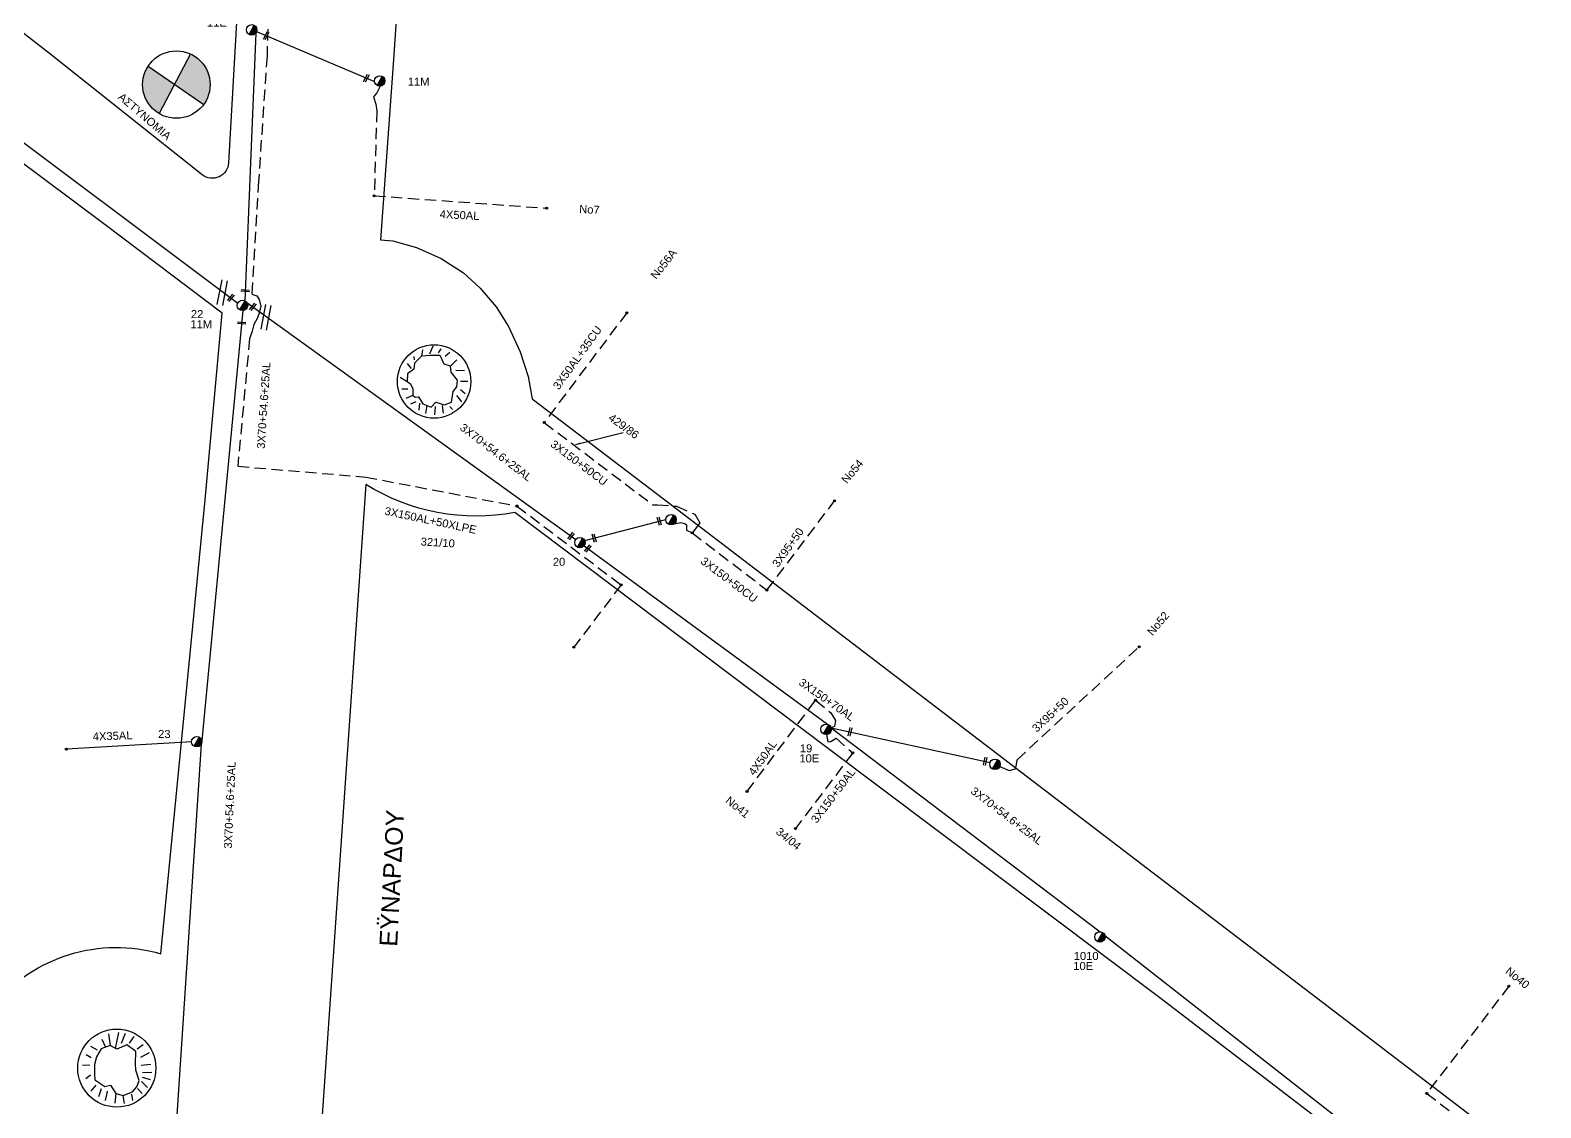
# Model space of a CAD drawing. Header units: millimetres. Extents: x 912 to 3023, y 735 to 1796.
# Drawn here: x 1885.6 to 2225.4, y 1032.7 to 1275.1 of the extents above; entities that cross this region are included whole.
import ezdxf

# ---------------------------------------------------------------- set-up
doc = ezdxf.new("R2010")
doc.units = ezdxf.units.MM
doc.linetypes.add('DASHED', pattern=[19.05, 12.7, -6.35])
for name, color, linetype in [('Άγνωστα', 7, 'Continuous'), ('Γυμνά εναέρια ΧΤ (3Φ)   4x35AL', 7, 'Continuous'), ('Επιγραφές - Σχήματα', 7, 'Continuous'), ('Καλώδια ΧΤ   3x150+50AL', 7, 'DASHED'), ('Καλώδια ΧΤ   3x150+50CU', 7, 'DASHED'), ('Καλώδια ΧΤ   3x150AL+50XLPE', 7, 'DASHED'), ('Μηχανική τομή', 7, 'Continuous'), ('Στύλος ΦΜ', 7, 'Continuous'), ('Στύλος ΦΜ @ 1', 7, 'Continuous'), ('Συνδέσεις', 7, 'Continuous'), ('Συνεστραμμένα ΧΤ   3x70+54.6+25 AL', 7, 'SYN_LINE'), ('Τομή', 7, 'Continuous'), ('Υπόβαθρο ΔΕΗ', 7, 'Continuous'), ('Υπόγεια καλώδια Δικτύου ΧΤ και Παρ. ΧΤ - 3X150+70 AL', 7, 'DASHED'), ('Υπόγεια καλώδια Παροχών ΧΤ   4x50AL', 7, 'DASHED')]:
    doc.layers.add(name, color=color, linetype=linetype)
doc.styles.get("Standard").update_dxf_attribs({"font": 'ARIAL.TTF'})
doc.linetypes.add('SYN_LINE', pattern='A,0.5,-0.0001,["/\\/\\/\\/",Standard,S=0.1,R=0,X=0,Y=-0.05],-0.25', length=0.7501)
doc.dimstyles.new('ISO-25', dxfattribs={"dimtxt": 2.5, "dimasz": 2.5, "dimexe": 1.25, "dimexo": 0.625, "dimtad": 1, "dimtxsty": 'Standard', "dimcen": 2.5, "dimadec": 0, "dimazin": 0, "dimtfac": 1, "dimtmove": 0, "dimatfit": 3, "dimfxl": 1, "dimarcsym": 0})

# ---------------------------------------------------------------- blocks, each defined once
blk = doc.blocks.new('ΥΠΑΡΧΩΝ ΤΣΙΜΕΝΤΕΝΙΟΣ ΣΤΥΛΟΣ')
at = {"layer": 'Στύλος ΦΜ'}
blk.add_hatch(color=7, dxfattribs=at).paths.add_polyline_path([(-1.29, -2.28, 0.574793), (2.62, 0, 0.268822), (1.3, 2.27)])
at = {"layer": 'Στύλος ΦΜ', "color": 7}
blk.add_line((-1.29, -2.28), (1.3, 2.27), dxfattribs=at)
blk.add_circle((0, 0), 2.62, dxfattribs=at)
at = {"layer": 'Στύλος ΦΜ', "flags": 4}
for tag, p in [('ΑΡΙΘΜΟΣ', (-4.68, 8.05)), ('ΤΥΠΟΣ', (-4.91, 3.03))]:
    blk.add_attdef(tag, p, '', height=4, dxfattribs=at)
blk = doc.blocks.new('ΜΗΧΑΝΙΚΗ ΤΟΜΗ')
at = {"layer": 'Μηχανική τομή', "ltscale": 40}
for p, q in [((-1.89, 0.78), (1.89, 0.78)), ((1.89, 0), (-1.89, 0))]:
    blk.add_line(p, q, dxfattribs=at)
blk = doc.blocks.new('ΤΟΜΗ')
at = {"layer": 'Τομή', "ltscale": 40}
for p, q in [((-5.68, 0), (5.68, 0)), ((5.68, -2.33), (-5.68, -2.33))]:
    blk.add_line(p, q, dxfattribs=at)
blk = doc.blocks.new('_ΣΥΝΔΕΣΗ')
at = {"layer": 'Συνδέσεις', "linetype": 'SYN_LINE', "ltscale": 40}
blk.add_hatch(color=256, dxfattribs=at).paths.add_polyline_path([(0.5, -0.01, 1), (-0.5, -0.01, 1)])
at = {"layer": 'Συνδέσεις'}
blk.add_circle((0, -0.01), 0.5, dxfattribs=at)

msp = doc.modelspace()

# ---------------------------------------------------------------- hatches: boundary and pattern name
at = {"layer": 'Επιγραφές - Σχήματα'}
h = msp.add_hatch(color=1, dxfattribs=at)
h.paths.add_polyline_path([(1921.63, 1269.75), (1918.07, 1262.91), (1924.63, 1258.38, 0.158448), (1926.08, 1262.84, 0.294059)])
h.paths.add_polyline_path([(1918.07, 1262.91), (1912.15, 1267, 0.146218), (1910.9, 1262.84, 0.265002), (1914.63, 1256.31)])

# ---------------------------------------------------------------- linework, layer by layer
at = {"layer": 'Άγνωστα', "color": 85, "linetype": 'DASHED', "ltscale": 0.2}
for points in [[(2019.82, 1211.53), (2001.24, 1186.83)], [(2051.34, 1149.16), (2066.56, 1169.21)], [(2103.72, 1109.47), (2105.83, 1108.58), (2107.22, 1108.96), (2107.48, 1109.9), (2107.6, 1110.99), (2135.08, 1136.39)]]:
    msp.add_lwpolyline(points, dxfattribs=at)
at = {"layer": 'Γυμνά εναέρια ΧΤ (3Φ)   4x35AL', "color": 151, "linetype": 'SYN_LINE', "ltscale": 20}
msp.add_lwpolyline([(1921.89, 1115.03), (1921.97, 1115.03), (1893.74, 1113.36)], dxfattribs=at)
at = {"layer": 'Επιγραφές - Σχήματα', "color": 1}
for points in [[(1921.63, 1269.75), (1914.63, 1256.31)], [(1912.15, 1267), (1924.63, 1258.38)]]:
    msp.add_lwpolyline(points, dxfattribs=at)
msp.add_circle((1918.49, 1262.84), 7.59, dxfattribs=at)
at = {"layer": 'Καλώδια ΧΤ   3x150+50AL', "color": 85, "ltscale": 0.2}
msp.add_lwpolyline([(2064.75, 1116.66), (2065, 1115), (2065.72, 1115.11), (2066.9, 1115.81), (2070.63, 1112.54), (2057.74, 1095.5)], dxfattribs=at)
at = {"layer": 'Καλώδια ΧΤ   3x150+50CU', "color": 85, "ltscale": 0.2}
for points in [[(2001.24, 1186.83), (2025.69, 1168.29), (2026.69, 1168.33), (2031.03, 1168.01), (2035.11, 1166.19), (2036.22, 1164.3), (2034.55, 1162)], [(2030.47, 1164.03), (2031.95, 1164.31), (2031.95, 1164.31), (2032.86, 1164.15), (2033.24, 1163.84), (2033.26, 1163.09), (2033.24, 1162.6), (2034.55, 1162), (2051.34, 1149.16)]]:
    msp.add_lwpolyline(points, dxfattribs=at)
at = {"layer": 'Καλώδια ΧΤ   3x150AL+50XLPE', "color": 6, "ltscale": 0.2}
msp.add_lwpolyline([(1940.21, 1321.03), (1938.88, 1269.31), (1936.97, 1241.12), (1935.47, 1215.71), (1936.57, 1215.3), (1937.14, 1214.52), (1937.49, 1212.93), (1937.02, 1211.22), (1936.67, 1210.23), (1935.9, 1208.88), (1935.55, 1207.35), (1934.96, 1205.68), (1932.3, 1176.99), (1961.09, 1174.57), (1995.11, 1168.05), (2018.53, 1150.31), (2007.92, 1136.32)], dxfattribs=at)
at = {"layer": 'Συνεστραμμένα ΧΤ   3x70+54.6+25 AL', "color": 151, "ltscale": 20}
for points in [[(1936.38, 1274.45), (1933.87, 1214.23)], [(1936.54, 1274.76), (1963.05, 1263.54)], [(1933.42, 1212), (1924.21, 1115.31)], [(1916.71, 1001.28), (1924.11, 1114.48)]]:
    msp.add_lwpolyline(points, dxfattribs=at)
at = {"layer": 'Συνεστραμμένα ΧΤ   3x70+54.6+25 AL', "color": 30, "ltscale": 20}
msp.add_lwpolyline([(1870.54, 1259.94), (1932.31, 1213.71)], dxfattribs=at)
at = {"layer": 'Συνεστραμμένα ΧΤ   3x70+54.6+25 AL', "color": 85, "ltscale": 20}
for points in [[(1934.35, 1213.81), (2008.32, 1160.52)], [(2010.34, 1160.29), (2028.6, 1165.02)], [(2010.22, 1159.12), (2064.98, 1118.97)], [(2065.78, 1118.19), (2126.28, 1072.31)], [(2065.78, 1118.19), (2101.54, 1110.38)], [(2127.38, 1071.48), (2209.01, 1007.48)]]:
    msp.add_lwpolyline(points, dxfattribs=at)
at = {"layer": 'Υπόβαθρο ΔΕΗ'}
for points in [[(1888.77, 1391.42), (1890.52, 1391.42), (1936.51, 1354.82), (1932.07, 1278.12), (1930.22, 1245.25, -0.601412), (1924.3, 1242.53), (1889.91, 1269.83), (1840.8, 1308.06, -0.406318), (1838.24, 1326.62, -0.009909), (1866.89, 1363.98, 0.00038), (1888.77, 1391.42, 17.016181)], [(1968.37, 1284.16), (1967.44, 1269.56), (1964.38, 1227.91), (1967.2, 1227.73), (1972.49, 1226.16), (1978.08, 1223.73), (1983.06, 1220.53), (1986.82, 1217.07), (1990.41, 1212.83), (1993.23, 1208.42), (1995.82, 1202.72), (1997.61, 1197.2), (1998.5, 1192.17), (2028.35, 1169.44), (2213.11, 1028.34, 0.330888), (2228.89, 1030.06)], [(2174.98, 961.25), (2203.98, 999.76, 0.292789), (2202.2, 1009.59), (2139.74, 1057.4), (2064.57, 1113.9), (1994.62, 1166.58), (1994.62, 1166.58, -0.18798), (1961.09, 1172.91), (1950.29, 1016.95, -0.394392), (1984.07, 980.6), (2008.87, 961.25), (2063.93, 918.86), (2114, 880.17), (2140.97, 915.82), (2174.98, 961.25)]]:
    msp.add_lwpolyline(points, format="xyb", dxfattribs=at)
msp.add_lwpolyline([(1925, 1169.44), (1928.78, 1211.42), (1902.46, 1231.28), (1860.82, 1262.3), (1823.81, 1290.06), (1821.61, 1291.29), (1818.98, 1291.86), (1816.52, 1291.66), (1814.29, 1291.06), (1811.66, 1289.3), (1809.93, 1287.23), (1793.92, 1265.4), (1775.16, 1238.95), (1747.47, 1200.66), (1728.57, 1174.56), (1728.57, 1174.56, 0.290184), (1730.85, 1164.58), (1877.37, 1055.78, -0.299099), (1914.98, 1067.34)], format="xyb", close=True, dxfattribs=at)
for points in [[(1973.87, 1203.2), (1973.63, 1201.72)], [(1976.16, 1204.01), (1975.45, 1202.23)], [(1977.49, 1202.49), (1978.06, 1203.39)], [(1975.8, 1190.27), (1976.89, 1191.42), (1978.82, 1190.84), (1980.36, 1191.42), (1980.74, 1193.8), (1981.58, 1194.86), (1981.74, 1196.33), (1980.31, 1198.16), (1980.17, 1199.48), (1978.76, 1199.95), (1977.86, 1201.92), (1975.72, 1201.88), (1973.63, 1201.72), (1972.08, 1200.15), (1971.88, 1198.8), (1970.47, 1197.77), (1970.41, 1196.08), (1971.18, 1195.5), (1971.7, 1194.39), (1971.7, 1192.99), (1972.18, 1192.56), (1972.95, 1192.62), (1973.93, 1191.05), (1975.8, 1190.27)], [(1970.41, 1200.14), (1971.29, 1198.98)], [(1971.88, 1201.71), (1971.99, 1200.93)], [(1978.94, 1201.78), (1980, 1202.68)], [(1980.17, 1199.48), (1981.59, 1200.94)], [(1968.85, 1197), (1970.41, 1196.08)], [(1981.34, 1198.59), (1983.29, 1198.54)], [(1982.42, 1196.14), (1984.04, 1196.14)], [(1969.22, 1194.41), (1970.57, 1194.39)], [(1970.2, 1192.3), (1971.7, 1192.99)], [(1981.47, 1192.92), (1982.64, 1191.5)], [(1982.37, 1194.29), (1983.42, 1193.35)], [(1972.39, 1191.49), (1971.16, 1190.95)], [(1973.07, 1189.62), (1973.29, 1191.16)], [(1974.59, 1188.88), (1974.91, 1190.64)], [(1976.74, 1190.45), (1976.58, 1188.56)], [(1978.31, 1190.68), (1978.52, 1188.97)], [(1980.02, 1190.46), (1980.62, 1189.74)], [(1901.69, 1048.16), (1902.54, 1046.33)], [(1903.22, 1049.31), (1903.58, 1046.71)], [(1905.49, 1049.62), (1904.72, 1046.05)], [(1906.94, 1049.38), (1906.06, 1047.17)], [(1908.95, 1048.71), (1907.86, 1047.26)], [(1911.01, 1046.89), (1909.66, 1045.9)], [(1898.22, 1044.72), (1899.32, 1043.99)], [(1899.19, 1046.58), (1900.67, 1045.76)], [(1912.37, 1045.05), (1910.39, 1044)], [(1897.36, 1042.26), (1898.99, 1042.33)], [(1898.09, 1039.3), (1899.15, 1040.1)], [(1912.72, 1042.46), (1910.56, 1042.18)], [(1910.88, 1040.65), (1912.96, 1040.7)], [(1899.29, 1036.41), (1900.42, 1037.77)], [(1901.58, 1036.94), (1900.95, 1035.15)], [(1909.77, 1037.03), (1910.76, 1035.88)], [(1910.64, 1038.59), (1912.02, 1037.29)], [(1910.82, 1039.59), (1912.57, 1039.03)], [(1902.94, 1036.41), (1902.94, 1036.35), (1902.45, 1034.32)], [(1904.84, 1035.91), (1904.67, 1033.75)], [(1906.83, 1033.67), (1906.5, 1035.45)], [(1908.42, 1035.76), (1908.63, 1034.34)]]:
    msp.add_lwpolyline(points, dxfattribs=at)
msp.add_lwpolyline([(1902.38, 1037.51), (1903.64, 1037.81), (1904.84, 1035.91), (1906.5, 1035.45), (1908.63, 1036.31), (1909.59, 1037.41), (1910.09, 1038.8), (1909.39, 1041.16), (1909.29, 1042.59), (1909.39, 1045.35), (1907.36, 1046.88), (1905.07, 1045.85), (1903.58, 1046.71), (1901.58, 1045.98), (1900.52, 1044.15), (1900.09, 1042.43), (1900.05, 1040.3), (1900.15, 1038.97)], close=True, dxfattribs=at)
for centre, radius in [((1976.47, 1196.06), 8.26), ((1905.09, 1041.63), 8.78)]:
    msp.add_circle(centre, radius, dxfattribs=at)
at = {"layer": 'Υπόγεια καλώδια Δικτύου ΧΤ και Παρ. ΧΤ - 3X150+70 AL', "color": 85, "ltscale": 0.2}
msp.add_lwpolyline([(2062.29, 1124.35), (2065.71, 1121.54), (2066.76, 1119.83), (2066.54, 1118.46), (2065.78, 1118.19)], dxfattribs=at)
at = {"layer": 'Υπόγεια καλώδια Παροχών ΧΤ   4x50AL', "color": 151, "ltscale": 0.2}
msp.add_lwpolyline([(1964.32, 1262.49), (1963.58, 1260.96), (1962.82, 1260.09), (1963.36, 1258.4), (1963.58, 1256.92), (1962.98, 1237.83), (2001.78, 1235.04)], dxfattribs=at)
at = {"layer": 'Υπόγεια καλώδια Παροχών ΧΤ   4x50AL', "color": 85, "ltscale": 0.2}
msp.add_lwpolyline([(2046.86, 1103.86), (2062.29, 1124.35)], dxfattribs=at)
at = {"layer": 'Υπόγεια καλώδια Παροχών ΧΤ   4x50AL', "color": 27, "ltscale": 0.2}
msp.add_lwpolyline([(2218.25, 1060.05), (2199.77, 1035.95), (2217.66, 1022.17), (2219.41, 1023.05), (2221.23, 1023.61), (2223.18, 1023.43), (2224.35, 1022.27)], dxfattribs=at)

# ---------------------------------------------------------------- block references
at = {"layer": 'Μηχανική τομή'}
for p, xscale, yscale, zscale, rotation in [((1938.52, 1273.92), 0.4999999999999462, 0.4999999999999462, 0.4999999999999462, 241.3123764171344), ((1961.04, 1264.39), 0.4999999999999462, 0.4999999999999462, 0.4999999999999462, 241.3123764171344), ((1933.96, 1216.28), 0.4999999999998975, 0.4999999999998975, 0.4999999999998975, 356.4051547550441), ((1930.92, 1214.75), 0.4999999999999157, 0.4999999999999157, 0.4999999999999157, 50.8544721453577), ((1935.85, 1212.73), 0.4999999999999157, 0.4999999999999157, 0.4999999999999157, 50.8544721453577), ((1933.15, 1209.03), 0.4999999999998975, 0.4999999999998975, 0.4999999999998975, 356.4051547550441), ((2027.3, 1164.69), 0.4999999999998823, 0.4999999999998823, 0.4999999999998823, 106.4580000395229), ((2007.41, 1161.17), 0.4999999999999157, 0.4999999999999157, 0.4999999999999157, 50.8544721453577), ((2011.23, 1158.37), 0.4999999999999157, 0.4999999999999157, 0.4999999999999157, 50.8544721453577), ((2012.65, 1160.89), 0.4999999999998823, 0.4999999999998823, 0.4999999999998823, 106.4580000395229), ((2070.21, 1117.22), 0.4999999999998744, 0.4999999999998744, 0.4999999999998744, 76.76631807618978), ((2100.62, 1110.58), 0.4999999999998744, 0.4999999999998744, 0.4999999999998744, 76.76631807618978)]:
    msp.add_blockref('ΜΗΧΑΝΙΚΗ ΤΟΜΗ', p, dxfattribs=dict(at, xscale=xscale, yscale=yscale, zscale=zscale, rotation=rotation))
at = {"layer": 'Στύλος ΦΜ @ 1', "ltscale": 40}
ref = msp.add_blockref('ΥΠΑΡΧΩΝ ΤΣΙΜΕΝΤΕΝΙΟΣ ΣΤΥΛΟΣ', (1935.43, 1275.15), dxfattribs=dict(at, xscale=0.4499999999998181, yscale=0.4499999999998181, zscale=0.4499999999998181))
ref.add_attrib('ΤΥΠΟΣ', '11E', (1925.37, 1275.87), dxfattribs={"layer": 'Στύλος ΦΜ', "height": 1.8, "flags": 4})
ref = msp.add_blockref('ΥΠΑΡΧΩΝ ΤΣΙΜΕΝΤΕΝΙΟΣ ΣΤΥΛΟΣ', (1964.23, 1263.66), dxfattribs=dict(at, xscale=0.4499999999998181, yscale=0.4499999999998181, zscale=0.4499999999998181))
ref.add_attrib('ΤΥΠΟΣ', '11M', (1970.54, 1262.59), dxfattribs={"layer": 'Στύλος ΦΜ', "height": 1.8, "flags": 4})
ref = msp.add_blockref('ΥΠΑΡΧΩΝ ΤΣΙΜΕΝΤΕΝΙΟΣ ΣΤΥΛΟΣ', (1933.36, 1213.17), dxfattribs=dict(at, xscale=0.4499999999998181, yscale=0.4499999999998181, zscale=0.4499999999998181))
ref.add_attrib('ΤΥΠΟΣ', '11M', (1921.64, 1208.05), dxfattribs={"layer": 'Στύλος ΦΜ', "height": 1.8, "flags": 4})
ref.add_attrib('ΑΡΙΘΜΟΣ', '22', (1921.75, 1210.31), dxfattribs={"layer": 'Στύλος ΦΜ', "height": 1.8, "flags": 4})
at = {"layer": 'Στύλος ΦΜ @ 1', "ltscale": 40, "xscale": 0.4499999999998181, "yscale": 0.4499999999998181, "zscale": 0.4499999999998181}
for p in [(2029.77, 1164.98), (2102.64, 1109.95)]:
    msp.add_blockref('ΥΠΑΡΧΩΝ ΤΣΙΜΕΝΤΕΝΙΟΣ ΣΤΥΛΟΣ', p, dxfattribs=at)
at = {"layer": 'Στύλος ΦΜ @ 1', "ltscale": 40}
ref = msp.add_blockref('ΥΠΑΡΧΩΝ ΤΣΙΜΕΝΤΕΝΙΟΣ ΣΤΥΛΟΣ', (2009.27, 1159.82), dxfattribs=dict(at, xscale=0.4499999999998181, yscale=0.4499999999998181, zscale=0.4499999999998181))
ref.add_attrib('ΤΥΠΟΣ', '20', (2003.17, 1154.61), dxfattribs={"layer": 'Στύλος ΦΜ', "height": 1.8, "flags": 4})
ref = msp.add_blockref('ΥΠΑΡΧΩΝ ΤΣΙΜΕΝΤΕΝΙΟΣ ΣΤΥΛΟΣ', (2064.65, 1117.83), dxfattribs=dict(at, xscale=0.4499999999998181, yscale=0.4499999999998181, zscale=0.4499999999998181))
ref.add_attrib('ΤΥΠΟΣ', '10E', (2058.64, 1110.39), dxfattribs={"layer": 'Στύλος ΦΜ', "height": 1.8, "flags": 4})
ref.add_attrib('ΑΡΙΘΜΟΣ', '19', (2058.75, 1112.65), dxfattribs={"layer": 'Στύλος ΦΜ', "height": 1.8, "flags": 4})
ref = msp.add_blockref('ΥΠΑΡΧΩΝ ΤΣΙΜΕΝΤΕΝΙΟΣ ΣΤΥΛΟΣ', (2064.65, 1117.83), dxfattribs=dict(at, xscale=0.4499999999998181, yscale=0.4499999999998181, zscale=0.4499999999998181))
ref.add_attrib('ΤΥΠΟΣ', '10E', (2058.64, 1110.39), dxfattribs={"layer": 'Στύλος ΦΜ', "height": 1.8, "flags": 4})
ref.add_attrib('ΑΡΙΘΜΟΣ', '19', (2058.75, 1112.65), dxfattribs={"layer": 'Στύλος ΦΜ', "height": 1.8, "flags": 4})
ref = msp.add_blockref('ΥΠΑΡΧΩΝ ΤΣΙΜΕΝΤΕΝΙΟΣ ΣΤΥΛΟΣ', (1923.07, 1115.03), dxfattribs=dict(at, xscale=0.4499999999998181, yscale=0.4499999999998181, zscale=0.4499999999998181))
ref.add_attrib('ΤΥΠΟΣ', '23', (1914.38, 1115.87), dxfattribs={"layer": 'Στύλος ΦΜ', "height": 1.8, "flags": 4})
ref = msp.add_blockref('ΥΠΑΡΧΩΝ ΤΣΙΜΕΝΤΕΝΙΟΣ ΣΤΥΛΟΣ', (2126.25, 1071.13), dxfattribs=dict(at, xscale=0.4499999999998181, yscale=0.4499999999998181, zscale=0.4499999999998181))
ref.add_attrib('ΤΥΠΟΣ', '10E', (2120.25, 1063.69), dxfattribs={"layer": 'Στύλος ΦΜ', "height": 1.8, "flags": 4})
ref.add_attrib('ΑΡΙΘΜΟΣ', '1010', (2120.35, 1065.95), dxfattribs={"layer": 'Στύλος ΦΜ', "height": 1.8, "flags": 4})
at = {"layer": 'Συνδέσεις', "xscale": 0.4499999999998181, "yscale": 0.4499999999998181, "zscale": 0.4499999999998181}
for p in [(1962.98, 1237.83), (2001.78, 1235.04), (2019.82, 1211.53), (2001.24, 1186.83), (2066.56, 1169.21), (1995.11, 1168.05), (2034.55, 1162), (2018.53, 1150.31), (2051.34, 1149.16), (2007.92, 1136.32), (2135.08, 1136.39), (2062.29, 1124.35), (1893.74, 1113.36), (2070.63, 1112.54), (2046.86, 1103.86), (2057.74, 1095.5), (2218.25, 1060.05), (2199.77, 1035.95)]:
    msp.add_blockref('_ΣΥΝΔΕΣΗ', p, dxfattribs=at)
at = {"layer": 'Τομή', "xscale": 0.4999999999999866, "yscale": 0.4999999999999866, "zscale": 0.4999999999999866, "rotation": 259.1054313870132}
for p in [(1929.37, 1215.91), (1939.22, 1210.37)]:
    msp.add_blockref('ΤΟΜΗ', p, dxfattribs=at)

# ---------------------------------------------------------------- texts
at = {"layer": 'Γυμνά εναέρια ΧΤ (3Φ)   4x35AL', "color": 7, "insert": (1899.65, 1117.1), "char_height": 1.8, "width": 168.3718, "attachment_point": 1, "rotation": 1.8467}
msp.add_mtext('4X35AL', dxfattribs=at)
at = {"layer": 'Επιγραφές - Σχήματα', "color": 7, "attachment_point": 1}
for s, insert, char_height, width, rotation in [('3X50AL+35CU', (2003.05, 1195.09), 1.8, 168.3718, 54.3757), ('3X95+50', (2052.38, 1155.13), 1.8, 168.3718, 54.3757), ('3X95+50', (2110.77, 1118.33), 1.8, 168.3718, 42.97), ('EΫΝΑΡΔΟΥ', (1964.15, 1069.08), 4, 68.5169, 87.0168)]:
    msp.add_mtext(s, dxfattribs=dict(at, insert=insert, char_height=char_height, width=width, rotation=rotation))
at = {"layer": 'Καλώδια ΧΤ   3x150+50AL', "color": 7, "insert": (2061.09, 1097.63), "char_height": 1.8, "width": 168.3718, "attachment_point": 1, "rotation": 52.7939}
msp.add_mtext('3X150+50AL', dxfattribs=at)
at = {"layer": 'Καλώδια ΧΤ   3x150+50CU', "color": 7, "char_height": 1.8, "width": 168.3718, "attachment_point": 1, "rotation": 323.1138}
for insert in [(2003.55, 1183.04), (2037.31, 1156.74)]:
    msp.add_mtext('3X150+50CU', dxfattribs=dict(at, insert=insert))
at = {"layer": 'Καλώδια ΧΤ   3x150AL+50XLPE', "color": 7, "insert": (1975.69, 1164.82), "char_height": 1.8, "width": 27.8484, "attachment_point": 5, "rotation": 348.049}
msp.add_mtext('3X150AL+50XLPE', dxfattribs=at)
at = {"layer": 'Συνεστραμμένα ΧΤ   3x70+54.6+25 AL', "color": 7, "char_height": 1.8, "width": 168.3718, "attachment_point": 1}
for insert, rotation in [((1936.57, 1181), 86.1794), ((1983.18, 1186.78), 322.6187), ((1929.16, 1091.04), 87.4711), ((2098.09, 1105.02), 322.6187)]:
    msp.add_mtext('3X70+54.6+25AL', dxfattribs=dict(at, insert=insert, rotation=rotation))
at = {"layer": 'Υπόγεια καλώδια Δικτύου ΧΤ και Παρ. ΧΤ - 3X150+70 AL', "color": 7, "char_height": 1.8, "width": 168.3718, "attachment_point": 1}
for s, insert, rotation in [('ΑΣΤΥΝΟΜΙΑ', (1906.39, 1261.16), 319.2535), ('No7', (2009.15, 1235.74), 357.6471), ('No56Α', (2025.01, 1220.03), 51.6735), ('429/86', (2016.56, 1188.99), 323.9345), ('No54', (2067.92, 1174.12), 49.9141), ('321/10', (1973.51, 1160.99), 356.3956), ('No52', (2136.71, 1139.9), 49.9141), ('3X150+70AL', (2059.36, 1129.44), 324.8154), ('No41', (2042.99, 1102.91), 321.0604), ('34/04', (2054.32, 1095.9), 321.0604), ('No40', (2218.42, 1064.52), 321.0604)]:
    msp.add_mtext(s, dxfattribs=dict(at, insert=insert, rotation=rotation))
at = {"layer": 'Υπόγεια καλώδια Παροχών ΧΤ   4x50AL', "color": 7, "char_height": 1.8, "width": 168.3718, "attachment_point": 1}
for insert, rotation in [((1977.78, 1234.64), 357.0061), ((2047.01, 1108.31), 54.3348)]:
    msp.add_mtext('4X50AL', dxfattribs=dict(at, insert=insert, rotation=rotation))

# ---------------------------------------------------------------- leaders
at = {"layer": 'Επιγραφές - Σχήματα', "ltscale": 40}
msp.add_leader([(2008.24, 1181.9), (2019, 1184.62)], dimstyle='ISO-25', override={"dimasz": 1, "dimtad": 0}, dxfattribs=at)

doc.saveas('drawing.dxf')
